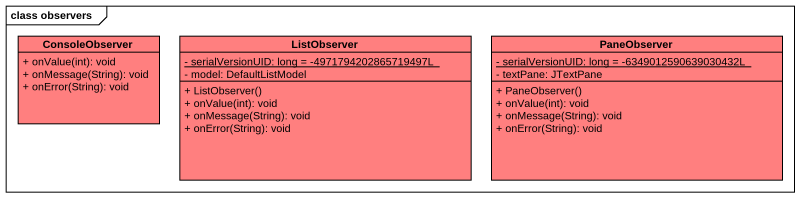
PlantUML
@startuml
mainframe class observers
hide circle
hide empty members
skinparam classAttributeIconSize 0
class ConsoleObserver #FF7F7F {
  + onValue(int): void
  + onMessage(String): void
  + onError(String): void
}
class ListObserver #FF7F7F {
  {static} - serialVersionUID: long = -4971794202865719497L
  - model: DefaultListModel
  + ListObserver()
  + onValue(int): void
  + onMessage(String): void
  + onError(String): void
}
class PaneObserver #FF7F7F {
  {static} - serialVersionUID: long = -6349012590639030432L
  - textPane: JTextPane
  + PaneObserver()
  + onValue(int): void
  + onMessage(String): void
  + onError(String): void
}
@enduml
